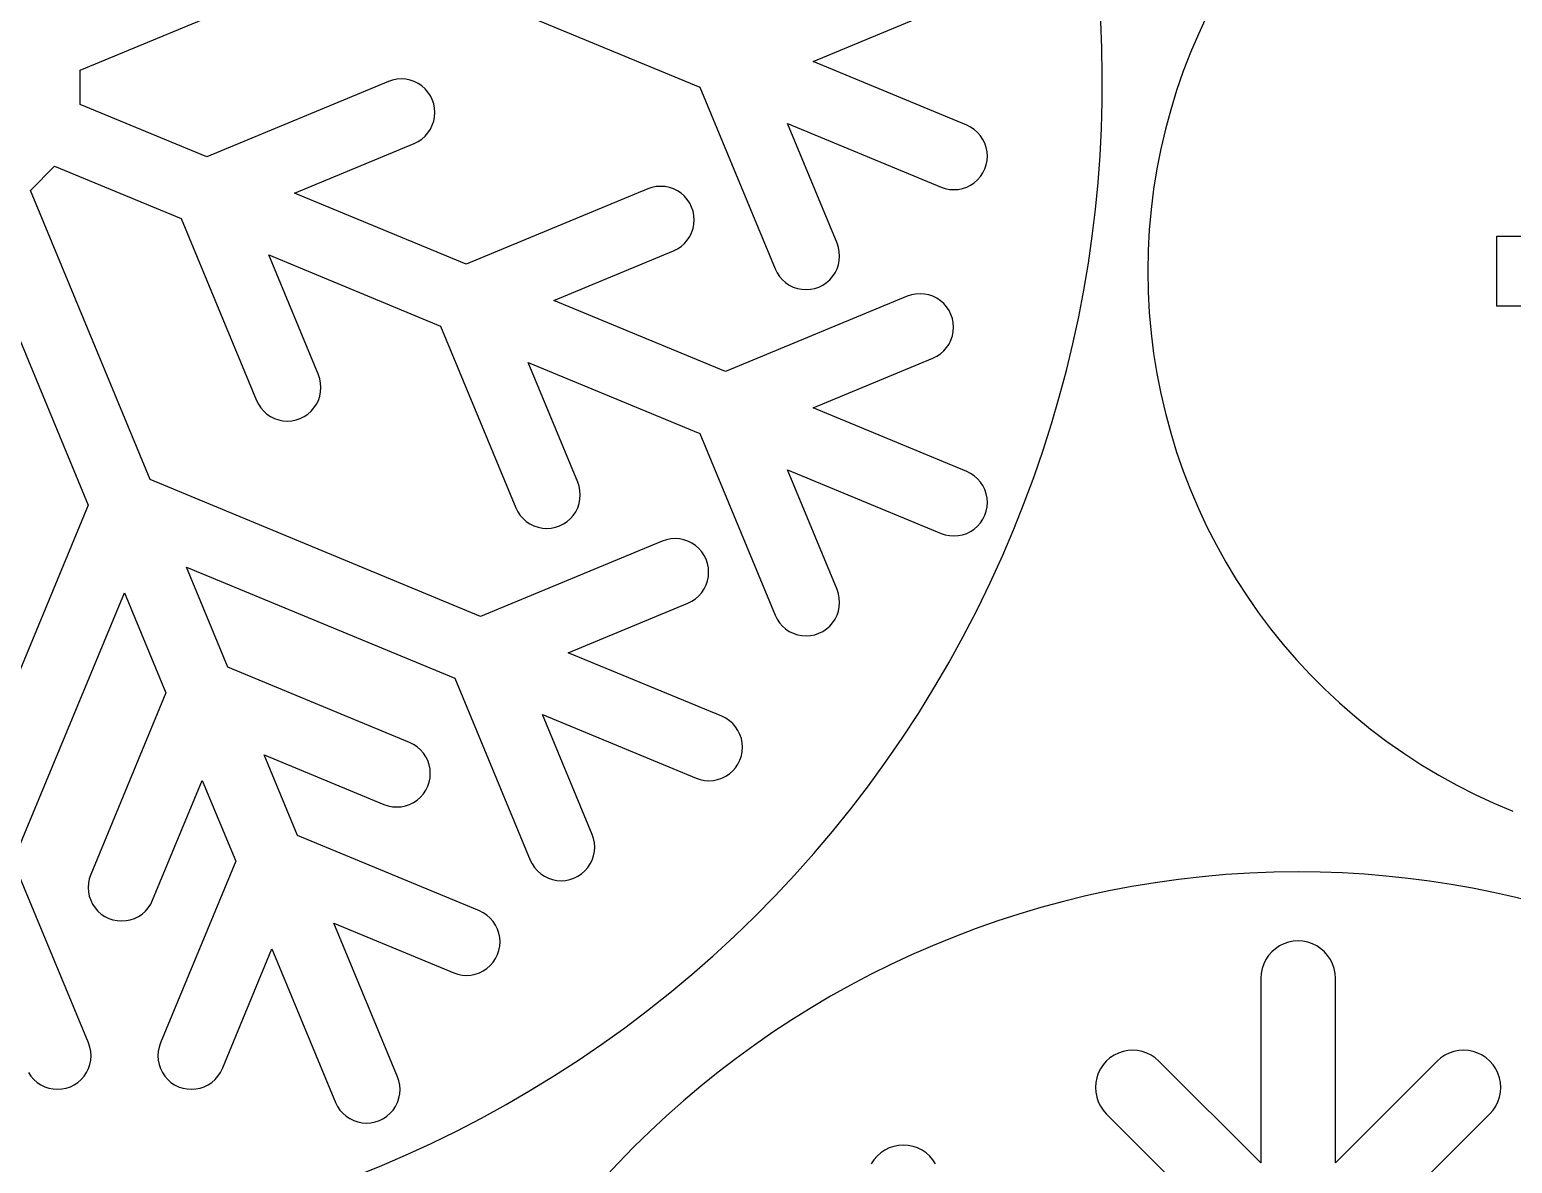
# Model space of a CAD drawing. Extents: x -10 to 300, y 40 to 641.
# Drawn here: x 90.5 to 194.3, y 474 to 553.4 of the extents above; entities that cross this region are included whole.
import ezdxf

# ---------------------------------------------------------------- set-up
doc = ezdxf.new("R2010")
doc.units = 0
doc.layers.add('Laag_1', color=7, linetype='CONTINUOUS')

msp = doc.modelspace()

# ---------------------------------------------------------------- linework, layer by layer
at = {"layer": 'Laag_1', "color": 1}
for p, q in [((94.055018, 550.528408), (114.281941, 558.906757)), ((114.281941, 558.906757), (137.402962, 549.329686)), ((145.326033, 551.12451), (153.706393, 554.59583)), ((172.880423, 554.326622), (172.284535, 553.052097)), ((172.284535, 553.052097), (171.732583, 551.756686)), ((156.073996, 546.672566), (145.326033, 551.12451)), ((171.732583, 551.756686), (171.225216, 550.441512)), ((94.055018, 548.130934), (94.055018, 550.528408)), ((115.91146, 549.828858), (115.620932, 549.730336)), ((116.212254, 549.888668), (115.91146, 549.828858)), ((116.518427, 549.90888), (116.212254, 549.888608)), ((116.824398, 549.888668), (116.518427, 549.908955)), ((117.125375, 549.828858), (116.824398, 549.888668)), ((117.415756, 549.730336), (117.125375, 549.828858)), ((171.225216, 550.441512), (170.763094, 549.107734)), ((115.620932, 549.730336), (102.907322, 544.464177)), ((117.690979, 549.594694), (117.415756, 549.730336)), ((117.946009, 549.424199), (117.690979, 549.594694)), ((118.176598, 549.221989), (117.946009, 549.424199)), ((118.378873, 548.991324), (118.176598, 549.221989)), ((118.549236, 548.736242), (118.378873, 548.991324)), ((137.402962, 549.329686), (142.669239, 536.616055)), ((170.763094, 549.107734), (170.346848, 547.756492)), ((102.907322, 544.464177), (94.055018, 548.130934)), ((118.685055, 548.461203), (118.549236, 548.736242)), ((118.783582, 548.170683), (118.685055, 548.461203)), ((118.843495, 547.869816), (118.783582, 548.170683)), ((118.863512, 547.563663), (118.843495, 547.869816)), ((170.346848, 547.756492), (169.977144, 546.388866)), ((118.685055, 546.666274), (118.783582, 546.956719)), ((118.783582, 546.956719), (118.843495, 547.257616)), ((118.843495, 547.257616), (118.863512, 547.563663)), ((147.002462, 538.410894), (143.531054, 546.79133)), ((143.531054, 546.79133), (154.279129, 542.33931)), ((117.690979, 545.532828), (117.946009, 545.703203)), ((117.946009, 545.703203), (118.176598, 545.905473)), ((118.176598, 545.905473), (118.378873, 546.136078)), ((118.378873, 546.136078), (118.549236, 546.39113)), ((118.549236, 546.39113), (118.685055, 546.666274)), ((156.3492, 546.536848), (156.073996, 546.672566)), ((156.604236, 546.366503), (156.3492, 546.536848)), ((156.834826, 546.164219), (156.604236, 546.366503)), ((157.037111, 545.933583), (156.834826, 546.164219)), ((157.207471, 545.678441), (157.037111, 545.933583)), ((157.343098, 545.403417), (157.207471, 545.678441)), ((169.977144, 546.388866), (169.654625, 545.006015)), ((109.035387, 541.925821), (117.415756, 545.397126)), ((117.415756, 545.397126), (117.690979, 545.532828)), ((157.441785, 545.112957), (157.343098, 545.403417)), ((157.501565, 544.812075), (157.441785, 545.112957)), ((157.521747, 544.505923), (157.501565, 544.812075)), ((169.654625, 545.006015), (169.379944, 543.609018)), ((90.564822, 542.102368), (92.260149, 543.797619)), ((92.260149, 543.797619), (101.112407, 540.130877)), ((157.207471, 543.333434), (157.343098, 543.608563)), ((157.343098, 543.608563), (157.441785, 543.899009)), ((157.441785, 543.899009), (157.501565, 544.199905)), ((157.501565, 544.199905), (157.521747, 544.505923)), ((169.379944, 543.609018), (169.153753, 542.199046)), ((156.3492, 542.475027), (156.604236, 542.645462)), ((156.604236, 542.645462), (156.834826, 542.847762)), ((156.834826, 542.847762), (157.037111, 543.078262)), ((157.037111, 543.078262), (157.207471, 543.333434)), ((98.943074, 521.875387), (90.564822, 542.102368)), ((121.052624, 536.94817), (109.035387, 541.925821)), ((133.766241, 542.214299), (121.052624, 536.94817)), ((134.056789, 542.312896), (133.766241, 542.214299)), ((134.357572, 542.372706), (134.056789, 542.312896)), ((134.663736, 542.392828), (134.357572, 542.372511)), ((134.969735, 542.372706), (134.663736, 542.392888)), ((135.270702, 542.312896), (134.969735, 542.372706)), ((135.561075, 542.214299), (135.270702, 542.312896)), ((135.836297, 542.078612), (135.561075, 542.214299)), ((136.091329, 541.908147), (135.836297, 542.078612)), ((136.321925, 541.705862), (136.091329, 541.908147)), ((136.524211, 541.475272), (136.321925, 541.705862)), ((154.279129, 542.33931), (154.569514, 542.240758)), ((154.569514, 542.240758), (154.870486, 542.180903)), ((154.870486, 542.180903), (155.176623, 542.160631)), ((155.176623, 542.160826), (155.48267, 542.181098)), ((155.48267, 542.180903), (155.783596, 542.240758)), ((155.783596, 542.240758), (156.073996, 542.33931)), ((156.073996, 542.33931), (156.3492, 542.475027)), ((169.153753, 542.199046), (168.976693, 540.777212)), ((136.694556, 541.22022), (136.524211, 541.475272)), ((136.83021, 540.945076), (136.694556, 541.22022)), ((136.928892, 540.654615), (136.83021, 540.945076)), ((136.988639, 540.353719), (136.928892, 540.654615)), ((168.976693, 540.777212), (168.849421, 539.344612)), ((86.231609, 540.307423), (94.609861, 520.080533)), ((101.112407, 540.130877), (106.378583, 527.41726)), ((136.83021, 539.150222), (136.928892, 539.440772)), ((136.928892, 539.440772), (136.988639, 539.741534)), ((136.988639, 539.741534), (137.00883, 540.047701)), ((137.00885, 540.047701), (136.988686, 540.353719)), ((136.321925, 538.38939), (136.524211, 538.620026)), ((136.524211, 538.620026), (136.694556, 538.875078)), ((136.694556, 538.875078), (136.83021, 539.150222)), ((147.100996, 538.120433), (147.002462, 538.410894)), ((168.849421, 539.344612), (168.772581, 537.90243)), ((193.175069, 538.894573), (201.31784, 538.894573)), ((193.175069, 534.008927), (193.175069, 538.894573)), ((110.711833, 529.212084), (107.240572, 537.59264)), ((107.240572, 537.59264), (119.257625, 532.614839)), ((127.180715, 534.409799), (135.561075, 537.881088)), ((135.561075, 537.881088), (135.836297, 538.016776)), ((135.836297, 538.016776), (136.091329, 538.187271)), ((136.091329, 538.187271), (136.321925, 538.38939)), ((147.160753, 537.819552), (147.100996, 538.120433)), ((147.160753, 537.207367), (147.180944, 537.513444)), ((147.180973, 537.513444), (147.160782, 537.819552)), ((168.772581, 537.90243), (168.746841, 536.45172)), ((142.669239, 536.616055), (142.804875, 536.340911)), ((142.804875, 536.340911), (142.975211, 536.085754)), ((146.696307, 536.085754), (146.866661, 536.340911)), ((146.866661, 536.340911), (147.002462, 536.616055)), ((147.002462, 536.616055), (147.100996, 536.9065)), ((147.100996, 536.9065), (147.160753, 537.207367)), ((168.746814, 536.45172), (168.772599, 535.001025)), ((142.975211, 536.085754), (143.177488, 535.855133)), ((143.177488, 535.855133), (143.408249, 535.652954)), ((143.408249, 535.652954), (143.66328, 535.482504)), ((143.66328, 535.482504), (143.938346, 535.346801)), ((143.938346, 535.346801), (144.228876, 535.248234)), ((145.442798, 535.248234), (145.733171, 535.346801)), ((145.733171, 535.346801), (146.00842, 535.482504)), ((146.00842, 535.482504), (146.263452, 535.652954)), ((146.263452, 535.652954), (146.494021, 535.855133)), ((146.494021, 535.855133), (146.696307, 536.085754)), ((139.19796, 529.431983), (127.180715, 534.409799)), ((151.911587, 534.698247), (139.19796, 529.431983)), ((144.228876, 535.248234), (144.529668, 535.188364)), ((144.529668, 535.188364), (144.835832, 535.168197)), ((144.835832, 535.168317), (145.14184, 535.188544)), ((145.14184, 535.188364), (145.442798, 535.248234)), ((152.202092, 534.796844), (151.911587, 534.698247)), ((152.502868, 534.856699), (152.202092, 534.796844)), ((152.808885, 534.876746), (152.502868, 534.856579)), ((153.115082, 534.856699), (152.808885, 534.876926)), ((153.415873, 534.796844), (153.115082, 534.856699)), ((153.706393, 534.698247), (153.415873, 534.796844)), ((153.981462, 534.56256), (153.706393, 534.698247)), ((154.236663, 534.392185), (153.981462, 534.56256)), ((154.467223, 534.1899), (154.236663, 534.392185)), ((168.772599, 535.001025), (168.849435, 533.558828)), ((154.669508, 533.959204), (154.467223, 534.1899)), ((154.839853, 533.704242), (154.669508, 533.959204)), ((154.975495, 533.429114), (154.839853, 533.704242)), ((155.074227, 533.138563), (154.975495, 533.429114)), ((168.849435, 533.558828), (168.976707, 532.126213)), ((201.31784, 534.008927), (193.175069, 534.008927)), ((119.257625, 532.614839), (124.523883, 519.901193)), ((155.133962, 532.837756), (155.074227, 533.138563)), ((155.074227, 531.924705), (155.133962, 532.225602)), ((155.154008, 532.531649), (155.133962, 532.837756)), ((155.133962, 532.225602), (155.154008, 532.531649)), ((154.669508, 531.104064), (154.839853, 531.359116)), ((154.839853, 531.359116), (154.975495, 531.634079)), ((154.975495, 531.634079), (155.074227, 531.924705)), ((168.976707, 532.126213), (169.153767, 530.704394)), ((145.326033, 526.893731), (153.706393, 530.364931)), ((153.706393, 530.364931), (153.981462, 530.500603)), ((153.981462, 530.500603), (154.236663, 530.671189)), ((154.236663, 530.671189), (154.467223, 530.873383)), ((154.467223, 530.873383), (154.669508, 531.104064)), ((169.153767, 530.704394), (169.379957, 529.294392)), ((110.810349, 528.921549), (110.711833, 529.212084)), ((128.857133, 521.696047), (125.385736, 530.076573)), ((125.385736, 530.076573), (137.402962, 525.098877)), ((169.379957, 529.294392), (169.654638, 527.897425)), ((110.870281, 528.620772), (110.810349, 528.921549)), ((110.890315, 528.31465), (110.870281, 528.620772)), ((110.870281, 528.008572), (110.890315, 528.31465)), ((106.378583, 527.41726), (106.514237, 527.142146)), ((106.514237, 527.142146), (106.684747, 526.887049)), ((110.40566, 526.887049), (110.576151, 527.142146)), ((110.576151, 527.142146), (110.711833, 527.41726)), ((110.711833, 527.41726), (110.810349, 527.70769)), ((110.810349, 527.70769), (110.870281, 528.008572)), ((169.654638, 527.897425), (169.977158, 526.514528)), ((106.684747, 526.887049), (106.887015, 526.656459)), ((106.887015, 526.656459), (107.117611, 526.454174)), ((107.117611, 526.454174), (107.372642, 526.283829)), ((107.372642, 526.283829), (107.647718, 526.148037)), ((107.647718, 526.148037), (107.938237, 526.04953)), ((107.938237, 526.04953), (108.239031, 525.989705)), ((108.239031, 525.989705), (108.545195, 525.969508)), ((108.545195, 525.969508), (108.851212, 525.989705)), ((108.851212, 525.989705), (109.15217, 526.04953)), ((109.15217, 526.04953), (109.442523, 526.148037)), ((109.442523, 526.148037), (109.717755, 526.283829)), ((109.717755, 526.283829), (109.972786, 526.454174)), ((109.972786, 526.454174), (110.203392, 526.656459)), ((110.203392, 526.656459), (110.40566, 526.887049)), ((156.073996, 522.441712), (145.326033, 526.893731)), ((169.977158, 526.514528), (170.346862, 525.146918)), ((137.402962, 525.098877), (142.669239, 512.385156)), ((170.346862, 525.146918), (170.763103, 523.795661)), ((170.763103, 523.795661), (171.225229, 522.461897)), ((122.064133, 512.298271), (98.943074, 521.875387)), ((147.002462, 514.180085), (143.531054, 522.560401)), ((143.531054, 522.560401), (154.279129, 518.108546)), ((156.3492, 522.306069), (156.073996, 522.441712)), ((156.604236, 522.135604), (156.3492, 522.306069)), ((156.834826, 521.93332), (156.604236, 522.135604)), ((157.037111, 521.702714), (156.834826, 521.93332)), ((171.225229, 522.461897), (171.732595, 521.146724)), ((128.95566, 521.405692), (128.857133, 521.696047)), ((129.015591, 521.10475), (128.95566, 521.405692)), ((129.035617, 520.798672), (129.015591, 521.10475)), ((129.015591, 520.492535), (129.035617, 520.798672)), ((157.207471, 521.447632), (157.037111, 521.702714)), ((157.343098, 521.172609), (157.207471, 521.447632)), ((157.441785, 520.882073), (157.343098, 521.172609)), ((157.501565, 520.581266), (157.441785, 520.882073)), ((171.732595, 521.146724), (172.284549, 519.851312)), ((94.609861, 520.080533), (85.032828, 496.959399)), ((124.523883, 519.901193), (124.659548, 519.626154)), ((128.721479, 519.626154), (128.857133, 519.901193)), ((128.857133, 519.901193), (128.95566, 520.191758)), ((128.95566, 520.191758), (129.015591, 520.492535)), ((157.441785, 519.668125), (157.501565, 519.968991)), ((157.521747, 520.275144), (157.501565, 520.581266)), ((157.501565, 519.968991), (157.521747, 520.275144)), ((172.284549, 519.851312), (172.880437, 518.576788)), ((124.659548, 519.626154), (124.829911, 519.371087)), ((124.829911, 519.371087), (125.032159, 519.140286)), ((125.032159, 519.140286), (125.262931, 518.938152)), ((125.262931, 518.938152), (125.517962, 518.767762)), ((125.517962, 518.767762), (125.793019, 518.632075)), ((127.587852, 518.632075), (127.863055, 518.767762)), ((127.863055, 518.767762), (128.118096, 518.938152)), ((128.118096, 518.938152), (128.348701, 519.140286)), ((128.348701, 519.140286), (128.550969, 519.371087)), ((128.550969, 519.371087), (128.721479, 519.626154)), ((156.834826, 518.616953), (157.037111, 518.847574)), ((157.037111, 518.847574), (157.207471, 519.10252)), ((157.207471, 519.10252), (157.343098, 519.377649)), ((157.343098, 519.377649), (157.441785, 519.668125)), ((125.793019, 518.632075), (126.083538, 518.533387)), ((126.083538, 518.533387), (126.384349, 518.473638)), ((126.384349, 518.473638), (126.690522, 518.453366)), ((126.690522, 518.453546), (126.99654, 518.473818)), ((126.99654, 518.473638), (127.29748, 518.533387)), ((127.29748, 518.533387), (127.587852, 518.632075)), ((135.068271, 517.663147), (134.777743, 517.564445)), ((135.369054, 517.722852), (135.068271, 517.663147)), ((135.675246, 517.743049), (135.369054, 517.722852)), ((135.981226, 517.722852), (135.675246, 517.743049)), ((136.282184, 517.663147), (135.981226, 517.722852)), ((136.57274, 517.564445), (136.282184, 517.663147)), ((154.279129, 518.108546), (154.569514, 518.009949)), ((154.569514, 518.009949), (154.870486, 517.949989)), ((154.870486, 517.949989), (155.176623, 517.930212)), ((155.176623, 517.930017), (155.48267, 517.949809)), ((155.48267, 517.949989), (155.783596, 518.009949)), ((155.783596, 518.009949), (156.073996, 518.108546)), ((156.073996, 518.108546), (156.3492, 518.244203)), ((156.3492, 518.244203), (156.604236, 518.414699)), ((156.604236, 518.414699), (156.834826, 518.616953)), ((172.880437, 518.576788), (173.519623, 517.324248)), ((134.777743, 517.564445), (122.064133, 512.298271)), ((136.847779, 517.428728), (136.57274, 517.564445)), ((137.102811, 517.258383), (136.847779, 517.428728)), ((137.333427, 517.056098), (137.102811, 517.258383)), ((137.535693, 516.825508), (137.333427, 517.056098)), ((137.706203, 516.570531), (137.535693, 516.825508)), ((173.519623, 517.324248), (174.201445, 516.094788)), ((104.383757, 508.740187), (101.481362, 515.747322)), ((101.481362, 515.747322), (120.269299, 507.965076)), ((137.841875, 516.295297), (137.706203, 516.570531)), ((137.940401, 516.004867), (137.841875, 516.295297)), ((138.000306, 515.704), (137.940401, 516.004867)), ((138.020359, 515.397922), (138.000306, 515.704)), ((174.201445, 516.094788), (174.925247, 514.889594)), ((137.841875, 514.500458), (137.940401, 514.791008)), ((137.940401, 514.791008), (138.000306, 515.091785)), ((138.000306, 515.091785), (138.020359, 515.397922)), ((174.925247, 514.889594), (175.690399, 513.709778)), ((89.36604, 495.16447), (97.148214, 513.952468)), ((97.148214, 513.952468), (100.05058, 506.945408)), ((136.847779, 513.367012), (137.102811, 513.537282)), ((137.102811, 513.537282), (137.333427, 513.739566)), ((137.333427, 513.739566), (137.535693, 513.970172)), ((137.535693, 513.970172), (137.706203, 514.225314)), ((137.706203, 514.225314), (137.841875, 514.500458)), ((147.100996, 513.889549), (147.002462, 514.180085)), ((147.160753, 513.588788), (147.100996, 513.889549)), ((147.180973, 513.28259), (147.160782, 513.588788)), ((175.690399, 513.709778), (176.496237, 512.55645)), ((128.192197, 509.75999), (136.57274, 513.231325)), ((136.57274, 513.231325), (136.847779, 513.367012)), ((147.002462, 512.385156), (147.100996, 512.675601)), ((147.100996, 512.675601), (147.160753, 512.976588)), ((147.160753, 512.976588), (147.180944, 513.28259)), ((176.496237, 512.55645), (177.342114, 511.430753)), ((142.669239, 512.385156), (142.804875, 512.110027)), ((142.804875, 512.110027), (142.975211, 511.85505)), ((142.975211, 511.85505), (143.177488, 511.624445)), ((143.177488, 511.624445), (143.408249, 511.422175)), ((146.263452, 511.422175), (146.494021, 511.624445)), ((146.494021, 511.624445), (146.696307, 511.85505)), ((146.696307, 511.85505), (146.866661, 512.110027)), ((146.866661, 512.110027), (147.002462, 512.385156)), ((177.342114, 511.430753), (178.227385, 510.333782)), ((143.408249, 511.422175), (143.66328, 511.251695)), ((143.66328, 511.251695), (143.938346, 511.115992)), ((143.938346, 511.115992), (144.228876, 511.017425)), ((144.228876, 511.017425), (144.529668, 510.957465)), ((144.529668, 510.957465), (144.835832, 510.937689)), ((144.835832, 510.937509), (145.14184, 510.957285)), ((145.14184, 510.957465), (145.442798, 511.017425)), ((145.442798, 511.017425), (145.733171, 511.115992)), ((145.733171, 511.115992), (146.00842, 511.251695)), ((146.00842, 511.251695), (146.263452, 511.422175)), ((138.940307, 505.30791), (128.192197, 509.75999)), ((178.227385, 510.333782), (179.151401, 509.266678)), ((117.097385, 503.474134), (104.383757, 508.740187)), ((179.151401, 509.266678), (180.113511, 508.230583)), ((120.269299, 507.965076), (125.535376, 495.251444)), ((180.113511, 508.230583), (181.113058, 507.226577)), ((100.05058, 506.945408), (94.784395, 494.231792)), ((181.113058, 507.226577), (182.149398, 506.255848)), ((182.149398, 506.255848), (183.221882, 505.319461)), ((129.868633, 497.046283), (126.397392, 505.426809)), ((126.397392, 505.426809), (137.145337, 500.974819)), ((139.215383, 505.172238), (138.940307, 505.30791)), ((183.221882, 505.319461), (184.329865, 504.418588)), ((139.470405, 505.001863), (139.215383, 505.172238)), ((139.701021, 504.799608), (139.470405, 505.001863)), ((139.903297, 504.568988), (139.701021, 504.799608)), ((140.073788, 504.314041), (139.903297, 504.568988)), ((140.209462, 504.038807), (140.073788, 504.314041)), ((184.329865, 504.418588), (185.472679, 503.554324)), ((117.372597, 503.338446), (117.097385, 503.474134)), ((117.627619, 503.167966), (117.372597, 503.338446)), ((117.858244, 502.965681), (117.627619, 503.167966)), ((140.307968, 503.748376), (140.209462, 504.038807)), ((140.367918, 503.447465), (140.307968, 503.748376)), ((140.387926, 503.141417), (140.3679, 503.447465)), ((140.367918, 502.83528), (140.387954, 503.141417)), ((185.472679, 503.554324), (186.649698, 502.727797)), ((109.263564, 496.959399), (106.922191, 502.612333)), ((106.922191, 502.612333), (115.302542, 499.140923)), ((118.060483, 502.735091), (117.858244, 502.965681)), ((118.230993, 502.480114), (118.060483, 502.735091)), ((118.366665, 502.204985), (118.230993, 502.480114)), ((118.465173, 501.914525), (118.366665, 502.204985)), ((140.073788, 501.968899), (140.209462, 502.243923)), ((140.209462, 502.243923), (140.307968, 502.534503)), ((140.307968, 502.534503), (140.367918, 502.83528)), ((186.649698, 502.727797), (187.860262, 501.940177)), ((118.525123, 501.613673), (118.465173, 501.914525)), ((118.54514, 501.307536), (118.525123, 501.613673)), ((118.525123, 501.001578), (118.54514, 501.307536)), ((138.940307, 500.974819), (139.215383, 501.110387)), ((139.215383, 501.110387), (139.470405, 501.280852)), ((139.470405, 501.280852), (139.701021, 501.483046)), ((139.701021, 501.483046), (139.903297, 501.713667)), ((139.903297, 501.713667), (140.073788, 501.968899)), ((187.860262, 501.940177), (189.103717, 501.192485)), ((189.103708, 501.192485), (190.372917, 500.489466)), ((99.117644, 492.436968), (102.588932, 500.817283)), ((102.588932, 500.817283), (104.930471, 495.16447)), ((118.060483, 499.87995), (118.230993, 500.135002)), ((118.230993, 500.135002), (118.366665, 500.410041)), ((118.366665, 500.410041), (118.465173, 500.700592)), ((118.465173, 500.700592), (118.525123, 501.001578)), ((137.145337, 500.974819), (137.435875, 500.876117)), ((137.435875, 500.876117), (137.736668, 500.816382)), ((137.736668, 500.816382), (138.042805, 500.79611)), ((138.042805, 500.796306), (138.348996, 500.816487)), ((138.348996, 500.816382), (138.649789, 500.876117)), ((138.649789, 500.876117), (138.940307, 500.974819)), ((190.372917, 500.489466), (191.660328, 499.83492)), ((115.302542, 499.140923), (115.59307, 499.042401)), ((115.59307, 499.042401), (115.893873, 498.982456)), ((115.893873, 498.982456), (116.200037, 498.962184)), ((116.200037, 498.962364), (116.506054, 498.982576)), ((116.506054, 498.982456), (116.807012, 499.042401)), ((116.807012, 499.042401), (117.097385, 499.140923)), ((117.097385, 499.140923), (117.372597, 499.27649)), ((117.372597, 499.27649), (117.627619, 499.447075)), ((117.627619, 499.447075), (117.858244, 499.649345)), ((117.858244, 499.649345), (118.060483, 499.87995)), ((191.660328, 499.83492), (192.964625, 499.228817)), ((192.964625, 499.228817), (194.284504, 498.671232)), ((121.97733, 491.693135), (109.263564, 496.959399)), ((129.967169, 496.755853), (129.868633, 497.046283)), ((130.027091, 496.454941), (129.967169, 496.755853)), ((130.047117, 496.148894), (130.027091, 496.454941)), ((130.027091, 495.842741), (130.047117, 496.148894)), ((94.632189, 482.450853), (89.36604, 495.16447)), ((104.930471, 495.16447), (99.664229, 482.450853)), ((125.535376, 495.251444), (125.671048, 494.976405)), ((125.671048, 494.976405), (125.841558, 494.721143)), ((129.562469, 494.721143), (129.732979, 494.976405)), ((129.732979, 494.976405), (129.868633, 495.251444)), ((129.868633, 495.251444), (129.967169, 495.541979)), ((129.967169, 495.541979), (130.027091, 495.842741)), ((94.685804, 493.941241), (94.625956, 493.640465)), ((94.784395, 494.231792), (94.685804, 493.941241)), ((125.841558, 494.721143), (126.043824, 494.490523)), ((126.043824, 494.490523), (126.274413, 494.288343)), ((126.274413, 494.288343), (126.529453, 494.117908)), ((126.529453, 494.117908), (126.804676, 493.982296)), ((126.804676, 493.982296), (127.095056, 493.883609)), ((127.095056, 493.883609), (127.396005, 493.823859)), ((127.396005, 493.823859), (127.702004, 493.803587)), ((127.702004, 493.803797), (128.008168, 493.823979)), ((128.008168, 493.823859), (128.308962, 493.883609)), ((128.308962, 493.883609), (128.599499, 493.982296)), ((128.599499, 493.982296), (128.874566, 494.117908)), ((128.874566, 494.117908), (129.129596, 494.288343)), ((129.129596, 494.288343), (129.360203, 494.490523)), ((129.360203, 494.490523), (129.562469, 494.721143)), ((94.625956, 493.640465), (94.605912, 493.334312)), ((94.605912, 493.334312), (94.625956, 493.028265)), ((94.625956, 493.028265), (94.685804, 492.727278)), ((94.685804, 492.727278), (94.784395, 492.436968)), ((94.784395, 492.436968), (94.920095, 492.161719)), ((94.920095, 492.161719), (95.090504, 491.906652)), ((95.090504, 491.906652), (95.292781, 491.676046)), ((98.609249, 491.676046), (98.811535, 491.906652)), ((98.811535, 491.906652), (98.981943, 492.161719)), ((98.981943, 492.161719), (99.117644, 492.436968)), ((95.292781, 491.676046), (95.523423, 491.473792)), ((95.523423, 491.473792), (95.778463, 491.303507)), ((95.778463, 491.303507), (96.053575, 491.167639)), ((96.053575, 491.167639), (96.34404, 491.069117)), ((96.34404, 491.069117), (96.644906, 491.009187)), ((96.644906, 491.009187), (96.951023, 490.989005)), ((96.951023, 490.989185), (97.257105, 491.009367)), ((97.257105, 491.009187), (97.557982, 491.069117)), ((97.557982, 491.069117), (97.848454, 491.167639)), ((97.848454, 491.167639), (98.123567, 491.303507)), ((98.123567, 491.303507), (98.378634, 491.473792)), ((98.378634, 491.473792), (98.609249, 491.676046)), ((116.253946, 480.083232), (111.801971, 490.831349)), ((111.801971, 490.831349), (120.182331, 487.359939)), ((122.252386, 491.557477), (121.97733, 491.693135)), ((122.507418, 491.387193), (122.252386, 491.557477)), ((122.738023, 491.184923), (122.507418, 491.387193)), ((122.940291, 490.954212), (122.738023, 491.184923)), ((123.1108, 490.69916), (122.940291, 490.954212)), ((123.246455, 490.424032), (123.1108, 490.69916)), ((123.344991, 490.133586), (123.246455, 490.424032)), ((123.404921, 489.832704), (123.344991, 490.133586)), ((123.424957, 489.526552), (123.404921, 489.832704)), ((103.99747, 480.655984), (107.468722, 489.036405)), ((107.468722, 489.036405), (111.920697, 478.288393)), ((123.1108, 488.354019), (123.246455, 488.629162)), ((123.246455, 488.629162), (123.344991, 488.919608)), ((123.344991, 488.919608), (123.404921, 489.220595)), ((123.404921, 489.220595), (123.424957, 489.526552)), ((177.418652, 488.822493), (177.193925, 488.566158)), ((177.674938, 489.047235), (177.418652, 488.822493)), ((177.958327, 489.236471), (177.674938, 489.047235)), ((178.263987, 489.387272), (177.958327, 489.236471)), ((178.586721, 489.496877), (178.263987, 489.387272)), ((178.920985, 489.563325), (178.586721, 489.496877)), ((179.261125, 489.585634), (178.920985, 489.563339)), ((179.601292, 489.563325), (179.261125, 489.585614)), ((179.935585, 489.496877), (179.601292, 489.563325)), ((180.258319, 489.387272), (179.935585, 489.496877)), ((180.563947, 489.236471), (180.258319, 489.387272)), ((180.847339, 489.047235), (180.563947, 489.236471)), ((181.103595, 488.822493), (180.847339, 489.047235)), ((181.328353, 488.566158), (181.103595, 488.822493)), ((122.252386, 487.495717), (122.507418, 487.666092)), ((122.507418, 487.666092), (122.738023, 487.868376)), ((122.738023, 487.868376), (122.940291, 488.098967)), ((122.940291, 488.098967), (123.1108, 488.354019)), ((176.744248, 487.654327), (176.677744, 487.319986)), ((176.853786, 487.977109), (176.744248, 487.654327)), ((177.004472, 488.282788), (176.853786, 487.977109)), ((177.193925, 488.566158), (177.004472, 488.282788)), ((181.517698, 488.282788), (181.328353, 488.566158)), ((181.668493, 487.977109), (181.517698, 488.282788)), ((181.777999, 487.654327), (181.668493, 487.977109)), ((181.844529, 487.319986), (181.777999, 487.654327)), ((120.182331, 487.359939), (120.472869, 487.261417)), ((120.472869, 487.261417), (120.773662, 487.201697)), ((120.773662, 487.201697), (121.079844, 487.181425)), ((121.079844, 487.181425), (121.385843, 487.201697)), ((121.385843, 487.201697), (121.686801, 487.261417)), ((121.686801, 487.261417), (121.97733, 487.359939)), ((121.97733, 487.359939), (122.252386, 487.495717)), ((176.677744, 487.319986), (176.655176, 486.979942)), ((176.655368, 486.979942), (176.655368, 474.053625)), ((181.866801, 486.979942), (181.844314, 487.319986)), ((181.866801, 474.053625), (181.866801, 486.979942)), ((94.730796, 482.160257), (94.632189, 482.450853)), ((99.664229, 482.450853), (99.565613, 482.160257)), ((94.790627, 481.859481), (94.730796, 482.160257)), ((94.790627, 481.247311), (94.810699, 481.553538)), ((94.810699, 481.553538), (94.790645, 481.859481)), ((99.505782, 481.859481), (99.485692, 481.553538)), ((99.485692, 481.553538), (99.505782, 481.247311)), ((99.565613, 482.160257), (99.505782, 481.859481)), ((166.099965, 481.405243), (165.843651, 481.180501)), ((166.383326, 481.594643), (166.099965, 481.405243)), ((166.688958, 481.745287), (166.383326, 481.594643)), ((167.01172, 481.854886), (166.688958, 481.745287)), ((167.346095, 481.921333), (167.01172, 481.854886)), ((167.686235, 481.943643), (167.346095, 481.921354)), ((168.026264, 481.921333), (167.686235, 481.943622)), ((168.360556, 481.854886), (168.026264, 481.921333)), ((168.683318, 481.745287), (168.360556, 481.854886)), ((168.989055, 481.594643), (168.683318, 481.745287)), ((169.272449, 481.405243), (168.989055, 481.594643)), ((169.528676, 481.180501), (169.272449, 481.405243)), ((189.249857, 481.405243), (188.99357, 481.180501)), ((189.533248, 481.594643), (189.249857, 481.405243)), ((189.838985, 481.745287), (189.533248, 481.594643)), ((190.161748, 481.854886), (189.838985, 481.745287)), ((190.495985, 481.921333), (190.161748, 481.854886)), ((190.836044, 481.943643), (190.495985, 481.921354)), ((191.176181, 481.921333), (190.836044, 481.943622)), ((191.510528, 481.854886), (191.176181, 481.921333)), ((191.833235, 481.745287), (191.510528, 481.854886)), ((192.138976, 481.594643), (191.833235, 481.745287)), ((192.422366, 481.405243), (192.138976, 481.594643)), ((192.678598, 481.180501), (192.422366, 481.405243)), ((90.434667, 480.38096), (90.605076, 480.125683)), ((94.326107, 480.125683), (94.496515, 480.38096)), ((94.496515, 480.38096), (94.632189, 480.655984)), ((94.632189, 480.655984), (94.730796, 480.946504)), ((94.730796, 480.946504), (94.790627, 481.247311)), ((99.505782, 481.247311), (99.565613, 480.946504)), ((99.565613, 480.946504), (99.664229, 480.655984)), ((99.664229, 480.655984), (99.799903, 480.38096)), ((99.799903, 480.38096), (99.970321, 480.125683)), ((103.691306, 480.125683), (103.861816, 480.38096)), ((103.861816, 480.38096), (103.99747, 480.655984)), ((165.278894, 480.335126), (165.169274, 480.012336)), ((165.42958, 480.640798), (165.278894, 480.335126)), ((165.618952, 480.924167), (165.42958, 480.640798)), ((165.843651, 481.180501), (165.618952, 480.924167)), ((176.655368, 474.053625), (169.528676, 481.180501)), ((188.99357, 481.180501), (181.866801, 474.053625)), ((192.903351, 480.924167), (192.678598, 481.180501)), ((193.092699, 480.640798), (192.903351, 480.924167)), ((193.243382, 480.335126), (193.092699, 480.640798)), ((193.353028, 480.012336), (193.243382, 480.335126)), ((90.605076, 480.125683), (90.807333, 479.895198)), ((90.807333, 479.895198), (91.037967, 479.692883)), ((91.037967, 479.692883), (91.293008, 479.522538)), ((91.293008, 479.522538), (91.568156, 479.386851)), ((91.568156, 479.386851), (91.85863, 479.288163)), ((91.85863, 479.288163), (92.159478, 479.228413)), ((92.771677, 479.228413), (93.072572, 479.288163)), ((93.072572, 479.288163), (93.363035, 479.386851)), ((93.363035, 479.386851), (93.638138, 479.522538)), ((93.638138, 479.522538), (93.893188, 479.692883)), ((93.893188, 479.692883), (94.123821, 479.895198)), ((94.123821, 479.895198), (94.326107, 480.125683)), ((99.970321, 480.125683), (100.172579, 479.895198)), ((100.172579, 479.895198), (100.403185, 479.692883)), ((100.403185, 479.692883), (100.658252, 479.522538)), ((100.658252, 479.522538), (100.933401, 479.386851)), ((100.933401, 479.386851), (101.223875, 479.288163)), ((101.223875, 479.288163), (101.524677, 479.228413)), ((102.136858, 479.228413), (102.437816, 479.288163)), ((102.437816, 479.288163), (102.728336, 479.386851)), ((102.728336, 479.386851), (103.003401, 479.522538)), ((103.003401, 479.522538), (103.258433, 479.692883)), ((103.258433, 479.692883), (103.489038, 479.895198)), ((103.489038, 479.895198), (103.691306, 480.125683)), ((116.352481, 479.792891), (116.253946, 480.083232)), ((116.412412, 479.491905), (116.352481, 479.792891)), ((116.43242, 479.185752), (116.412412, 479.491905)), ((165.102744, 479.678167), (165.080284, 479.337959)), ((165.080504, 479.337959), (165.103102, 478.997915)), ((165.169274, 480.012336), (165.102744, 479.678167)), ((193.419505, 479.678167), (193.353028, 480.012336)), ((193.441799, 479.337959), (193.41923, 479.678167)), ((193.419505, 478.997915), (193.441965, 479.337959)), ((92.159478, 479.228413), (92.465595, 479.208247)), ((92.465595, 479.208322), (92.771677, 479.228594)), ((101.524677, 479.228413), (101.830841, 479.208247)), ((101.830841, 479.208322), (102.136858, 479.228594)), ((111.920697, 478.288393), (112.056351, 478.013159)), ((116.118291, 478.013159), (116.253946, 478.288393)), ((116.253946, 478.288393), (116.352481, 478.578838)), ((116.352481, 478.578838), (116.412412, 478.879705)), ((116.412412, 478.879705), (116.43242, 479.185752)), ((165.102744, 478.997915), (165.169274, 478.663568)), ((165.169274, 478.663568), (165.278894, 478.340792)), ((165.278894, 478.340792), (165.42958, 478.035113)), ((193.092699, 478.035113), (193.243382, 478.340792)), ((193.243382, 478.340792), (193.353028, 478.663568)), ((193.353028, 478.663568), (193.419505, 478.997915)), ((112.056351, 478.013159), (112.226861, 477.758197)), ((112.226861, 477.758197), (112.429127, 477.527591)), ((112.429127, 477.527591), (112.659743, 477.325307)), ((112.659743, 477.325307), (112.914793, 477.154947)), ((115.259878, 477.154947), (115.514908, 477.325307)), ((115.514908, 477.325307), (115.745515, 477.527591)), ((115.745515, 477.527591), (115.947763, 477.758197)), ((115.947763, 477.758197), (116.118291, 478.013159)), ((165.42958, 478.035113), (165.618952, 477.751751)), ((165.618952, 477.751751), (165.843651, 477.495409)), ((165.843651, 477.495409), (176.655368, 466.683607)), ((181.866801, 466.683607), (192.678598, 477.495409)), ((192.678598, 477.495409), (192.903351, 477.751751)), ((192.903351, 477.751751), (193.092699, 478.035113)), ((112.914793, 477.154947), (113.189832, 477.019259)), ((113.189832, 477.019259), (113.48037, 476.920572)), ((113.48037, 476.920572), (113.781162, 476.860822)), ((113.781162, 476.860822), (114.087336, 476.84055)), ((114.087336, 476.840655), (114.393491, 476.860822)), ((114.393491, 476.860822), (114.694274, 476.920572)), ((114.694274, 476.920572), (114.984811, 477.019259)), ((114.984811, 477.019259), (115.259878, 477.154947)), ((150.972426, 475.211202), (150.649581, 475.101598)), ((151.306609, 475.277652), (150.972426, 475.211202)), ((151.64672, 475.299954), (151.306609, 475.277665)), ((151.986749, 475.277652), (151.64672, 475.299939)), ((152.321151, 475.211202), (151.986749, 475.277652)), ((152.643914, 475.101598), (152.321151, 475.211202)), ((149.579437, 474.280485), (149.390065, 473.997114)), ((149.804279, 474.536656), (149.579437, 474.280485)), ((150.060538, 474.761397), (149.804279, 474.536656)), ((150.343926, 474.950798), (150.060538, 474.761397)), ((150.649581, 475.101598), (150.343926, 474.950798)), ((152.949569, 474.950798), (152.643914, 475.101598)), ((153.232962, 474.761397), (152.949569, 474.950798)), ((153.489275, 474.536656), (153.232962, 474.761397)), ((153.71403, 474.280485), (153.489275, 474.536656)), ((153.903319, 473.997114), (153.71403, 474.280485))]:
    msp.add_line(p, q, dxfattribs=at)
for points in [[(158.600034, 516.58231), (175.65768, 555.382959), (160.413083, 600.792017), (123.397732, 621.439356)], [(50.270305, 474.447163), (91.819995, 456.168098), (140.32081, 475.032623), (158.600034, 516.58231)], [(179.260944, 494.42115), (142.97001, 494.420996), (113.550432, 465.001385), (113.55027, 428.710402)], [(244.434846, 436.426484), (240.527442, 469.471172), (212.535776, 494.379413), (179.260944, 494.42115)]]:
    msp.add_open_spline(points, degree=3, dxfattribs=at)

doc.saveas('drawing.dxf')
